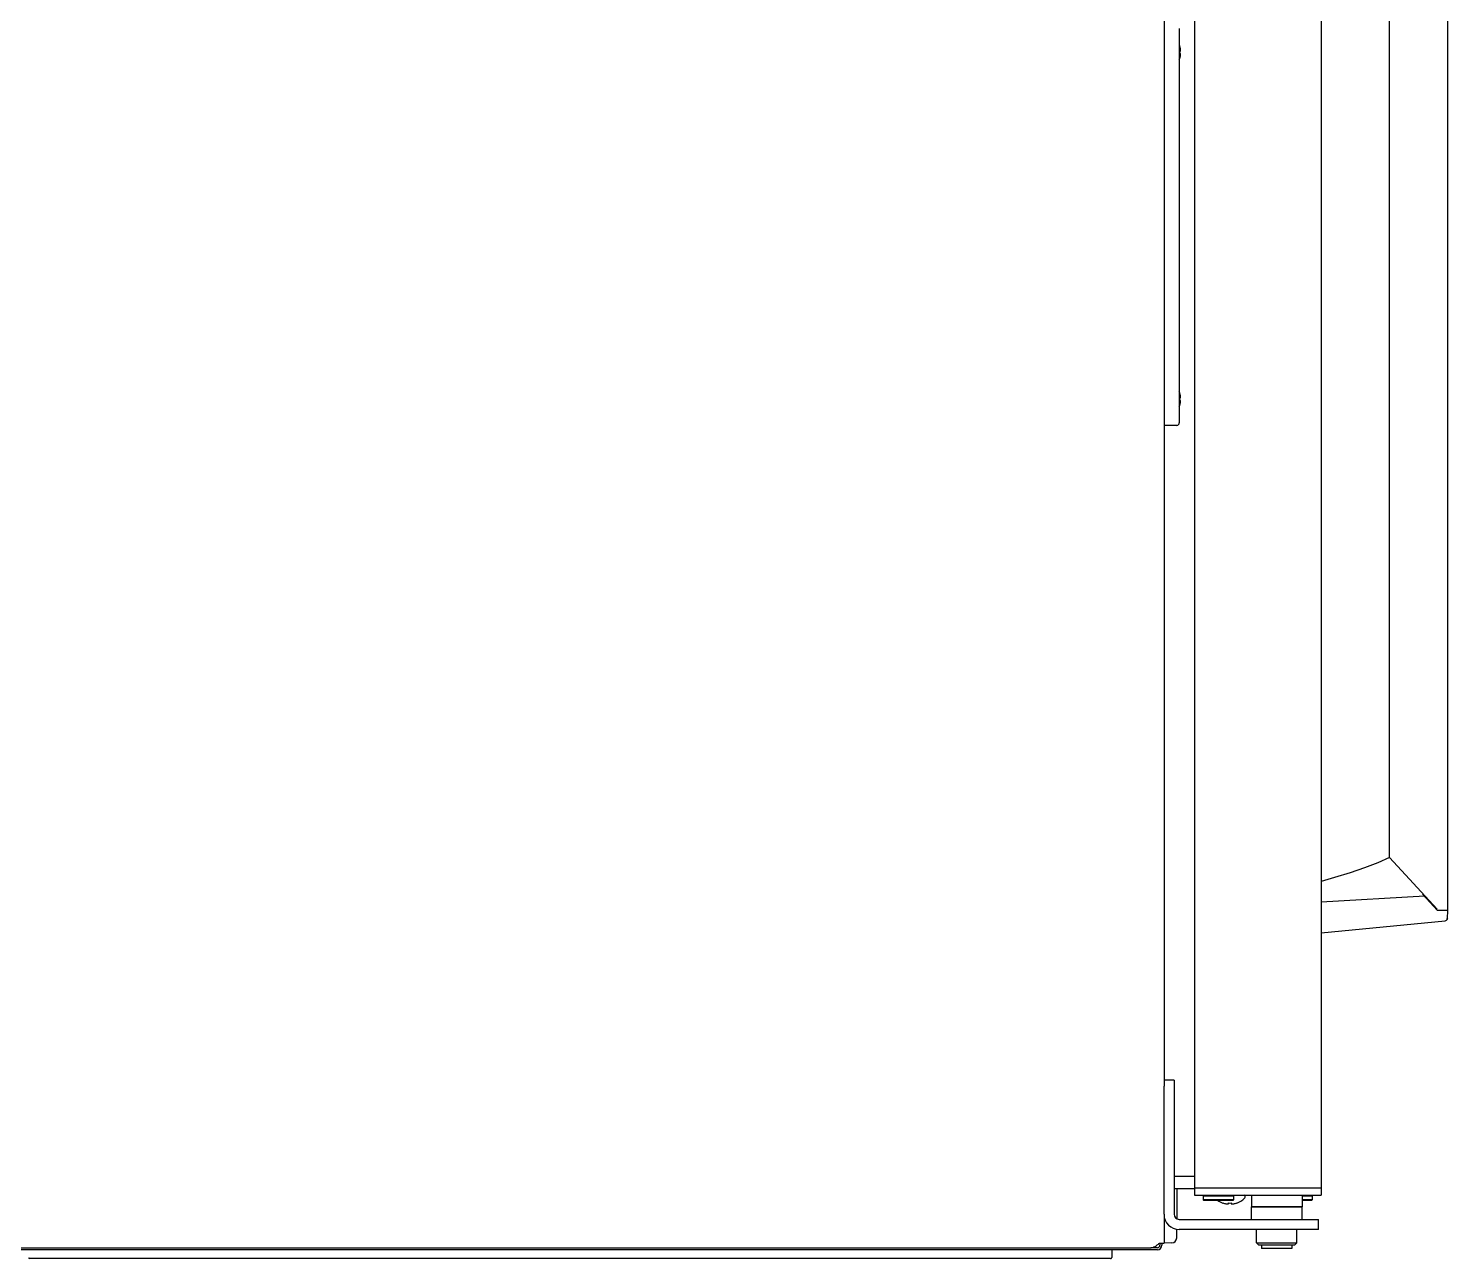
# Model space of a CAD drawing. Header units: millimetres. Extents: x -3169 to 1166, y -4146 to -91.
# Drawn here: x 604 to 1164, y -2392 to -1906 of the extents above; entities that cross this region are included whole.
import ezdxf

# ---------------------------------------------------------------- set-up
doc = ezdxf.new("R2010")
doc.units = ezdxf.units.MM
doc.header["$LTSCALE"] = 23.1
doc.layers.get('0').update_dxf_attribs({"linetype": 'CONTINUOUS'})

msp = doc.modelspace()

# ---------------------------------------------------------------- linework, layer by layer
for p, q in [((1052.18, -1584.96), (1052.18, -2323.38)), ((1064.18, -1603.56), (1064.18, -2363.56)), ((1114.18, -1603.56), (1114.18, -2363.56)), ((1164.18, -1713.06), (1164.18, -2254.06)), ((1141.18, -2233.06), (1141.18, -1734.06)), ((1058.18, -1905.6), (1058.18, -2061.42)), ((1058.38, -1912.56), (1058.4, -1912.56)), ((1058.38, -1914.56), (1058.72, -1914.56)), ((1058.72, -1915.56), (1058.38, -1915.56)), ((1058.4, -1917.56), (1058.38, -1917.56)), ((1058.38, -2049.56), (1058.4, -2049.56)), ((1058.38, -2051.56), (1058.72, -2051.56)), ((1058.72, -2052.56), (1058.38, -2052.56)), ((1058.4, -2054.56), (1058.38, -2054.56)), ((1057.2, -2062.42), (1052.18, -2062.51)), ((1141.18, -2233.06), (1160.06, -2253.58)), ((1154.22, -2247.55), (1160.18, -2254.06)), ((1114.18, -2250.56), (1155.18, -2248.28)), ((1114.18, -2262.81), (1163.17, -2258.16)), ((1164.18, -2254.06), (1160.18, -2254.06)), ((1164.18, -2254.06), (1164.07, -2257.2)), ((1056.18, -2321.06), (1052.18, -2321.06)), ((1052.18, -2374.06), (1052.18, -2323.38)), ((1056.18, -2321.06), (1056.18, -2374.06)), ((1064.18, -2359.06), (1056.18, -2359.06)), ((1064.18, -2364.06), (1056.18, -2364.06)), ((1057.18, -2364.06), (1057.18, -2375.78)), ((1064.18, -2363.56), (1114.18, -2363.56)), ((1064.18, -2363.56), (1114.18, -2363.56)), ((1064.18, -2363.56), (1064.18, -2366.56)), ((1114.18, -2363.56), (1114.18, -2366.56)), ((1064.18, -2366.56), (1114.18, -2366.56)), ((1067.93, -2366.56), (1067.68, -2366.81)), ((1067.68, -2366.81), (1079.68, -2366.81)), ((1067.68, -2366.81), (1067.68, -2368.31)), ((1079.68, -2368.31), (1067.68, -2368.31)), ((1067.93, -2368.56), (1067.68, -2368.31)), ((1079.43, -2368.56), (1067.93, -2368.56)), ((1075.43, -2369.6), (1075.43, -2369.59)), ((1077.68, -2369.9), (1077.68, -2369.59)), ((1078.68, -2369.59), (1078.68, -2369.9)), ((1079.43, -2366.56), (1079.68, -2366.81)), ((1079.43, -2368.56), (1079.68, -2368.31)), ((1079.68, -2366.81), (1079.68, -2368.31)), ((1080.93, -2369.59), (1080.93, -2369.6)), ((1084.18, -2367.35), (1084.18, -2367.06)), ((1086.68, -2366.56), (1086.68, -2371.06)), ((1106.68, -2366.56), (1106.68, -2371.06)), ((1106.68, -2366.81), (1110.68, -2366.81)), ((1110.68, -2368.31), (1106.68, -2368.31)), ((1110.43, -2368.56), (1106.68, -2368.56)), ((1110.43, -2366.56), (1110.68, -2366.81)), ((1110.43, -2368.56), (1110.68, -2368.31)), ((1110.68, -2366.81), (1110.68, -2368.31)), ((1052.18, -2374.06), (1052.18, -2385.46)), ((1058.18, -2376.06), (1113.18, -2376.06)), ((1106.68, -2371.06), (1086.68, -2371.06)), ((1086.68, -2371.06), (1106.68, -2371.06)), ((1086.68, -2376.06), (1086.68, -2371.06)), ((1106.68, -2376.06), (1106.68, -2371.06)), ((1113.18, -2380.06), (1113.18, -2376.06)), ((1052.18, -2380.06), (1052.19, -2380.06)), ((1052.18, -2380.07), (1052.19, -2380.07)), ((1052.19, -2380.06), (1052.19, -2380.07)), ((1057.18, -2383.36), (1057.18, -2379.97)), ((1113.18, -2380.06), (1058.18, -2380.06)), ((1088.68, -2385.26), (1088.68, -2380.06)), ((1104.68, -2385.26), (1104.68, -2380.06)), ((332.45, -2387.26), (1046.92, -2387.26)), ((1049.58, -2387.26), (1046.92, -2387.26)), ((1050.38, -2385.46), (1052.18, -2385.46)), ((1050.58, -2385.46), (1050.58, -2386.26)), ((1051.38, -2385.46), (1051.38, -2386.26)), ((1055.25, -2385.35), (1052.18, -2385.46)), ((1088.68, -2385.26), (1104.68, -2385.26)), ((1088.68, -2385.26), (1089.48, -2386.06)), ((1089.48, -2386.06), (1103.88, -2386.06)), ((1090.68, -2386.06), (1090.68, -2387.56)), ((1102.68, -2387.56), (1090.68, -2387.56)), ((1102.68, -2386.06), (1102.68, -2387.56)), ((1104.68, -2385.26), (1103.88, -2386.06)), ((1049.58, -2388.06), (328.78, -2388.06)), ((1031.08, -2391.56), (604.19, -2391.56)), ((1031.63, -2388.06), (1031.58, -2391.07))]:
    msp.add_line(p, q)
msp.add_lwpolyline([(1141.18, -2233.06), (1136.68, -2235.2), (1131.42, -2237.22), (1125.69, -2239.14), (1119.57, -2241.01), (1114.18, -2242.56)])
for centre, radius, start, end in [((1051.78, -1914.86), 7, 19.1821, 23.8118), ((1051.76, -1914.87), 7.01, 17.6938, 19.259), ((1051.22, -1915.06), 7.17, 359.9987, 3.9948), ((1051.22, -1915.06), 7.17, 356.0052, 0.0013), ((1051.76, -1914.87), 7.01, 16.1353, 17.6937), ((1051.75, -1914.88), 7.02, 15.8052, 16.1354), ((1051.75, -1914.88), 7.02, 14.5772, 15.805), ((1051.74, -1914.88), 7.03, 13.995, 14.5772), ((1051.74, -1914.88), 7.04, 13.0136, 13.995), ((1051.74, -1915.24), 7.04, 346.005, 346.9864), ((1051.73, -1914.88), 7.04, 12.2749, 13.0136), ((1051.73, -1915.24), 7.04, 346.9864, 347.7251), ((1051.72, -1914.88), 7.05, 11.441, 12.2749), ((1051.72, -1915.24), 7.05, 347.7251, 348.559), ((1051.7, -1914.89), 7.07, 10.5824, 11.4409), ((1051.7, -1915.24), 7.07, 348.5591, 349.4176), ((1051.69, -1914.89), 7.09, 9.8655, 10.5825), ((1051.69, -1915.23), 7.09, 349.4175, 350.1345), ((1051.66, -1914.89), 7.11, 8.8472, 9.8652), ((1051.66, -1915.23), 7.11, 350.1348, 351.1528), ((1051.64, -1914.9), 7.14, 8.297, 8.8475), ((1051.64, -1915.22), 7.14, 351.1525, 351.703), ((1051.58, -1914.91), 7.19, 6.7465, 8.2954), ((1051.58, -1915.22), 7.19, 351.7046, 353.2535), ((1054.53, -1914.31), 4.2, 1.7122, 3.3826), ((1054.53, -1914.31), 4.2, 356.6176, 358.3316), ((1054.53, -1915.81), 4.2, 1.6684, 3.3824), ((1054.53, -1915.81), 4.2, 356.6174, 358.2878), ((1054.47, -1914.31), 4.26, 0.8516, 1.715), ((1054.45, -1914.31), 4.28, 0.0283, 0.8516), ((1054.46, -1914.31), 4.27, 358.8899, 0.0292), ((1054.48, -1914.31), 4.25, 358.3284, 358.8894), ((1054.48, -1915.81), 4.25, 1.1106, 1.6716), ((1054.46, -1915.81), 4.27, 359.9709, 1.1101), ((1054.45, -1915.81), 4.28, 359.1483, 359.9718), ((1054.47, -1915.81), 4.26, 358.2851, 359.1483), ((1051.78, -1915.26), 7, 336.1882, 340.8179), ((1051.76, -1915.25), 7.01, 340.741, 342.3062), ((1051.76, -1915.25), 7.01, 342.3063, 343.8647), ((1051.75, -1915.25), 7.02, 343.8646, 344.1948), ((1051.75, -1915.25), 7.02, 344.195, 345.4228), ((1051.74, -1915.24), 7.03, 345.4228, 346.005), ((1051.78, -2051.86), 7, 19.1821, 23.8118), ((1051.76, -2051.87), 7.01, 17.6938, 19.259), ((1051.76, -2051.87), 7.01, 16.1353, 17.6937), ((1051.75, -2051.88), 7.02, 15.8052, 16.1354), ((1051.75, -2051.88), 7.02, 14.5772, 15.805), ((1051.74, -2051.88), 7.03, 13.995, 14.5772), ((1051.74, -2051.88), 7.04, 13.0136, 13.995), ((1051.73, -2051.88), 7.04, 12.2749, 13.0136), ((1051.72, -2051.88), 7.05, 11.441, 12.2749), ((1051.7, -2051.89), 7.07, 10.5824, 11.4409), ((1051.69, -2051.89), 7.09, 9.8655, 10.5825), ((1051.66, -2051.89), 7.11, 8.8472, 9.8652), ((1051.64, -2051.9), 7.14, 8.297, 8.8475), ((1051.58, -2051.91), 7.19, 6.7465, 8.2954), ((1054.53, -2051.31), 4.2, 1.7122, 3.3826), ((1054.47, -2051.31), 4.26, 0.8516, 1.715), ((1054.45, -2051.31), 4.28, 0.0283, 0.8516), ((1054.46, -2051.31), 4.27, 358.8899, 0.0292), ((1054.48, -2051.31), 4.25, 358.3284, 358.8894), ((1051.78, -2052.26), 7, 336.1882, 340.8179), ((1051.22, -2052.06), 7.17, 359.9987, 3.9948), ((1051.22, -2052.06), 7.17, 356.0052, 0.0013), ((1051.76, -2052.25), 7.01, 340.741, 342.3062), ((1051.76, -2052.25), 7.01, 342.3063, 343.8647), ((1051.75, -2052.25), 7.02, 343.8646, 344.1948), ((1051.75, -2052.25), 7.02, 344.195, 345.4228), ((1051.74, -2052.24), 7.03, 345.4228, 346.005), ((1051.74, -2052.24), 7.04, 346.005, 346.9864), ((1051.73, -2052.24), 7.04, 346.9864, 347.7251), ((1051.72, -2052.24), 7.05, 347.7251, 348.559), ((1051.7, -2052.24), 7.07, 348.5591, 349.4176), ((1051.69, -2052.23), 7.09, 349.4175, 350.1345), ((1051.66, -2052.23), 7.11, 350.1348, 351.1528), ((1051.64, -2052.22), 7.14, 351.1525, 351.703), ((1051.58, -2052.22), 7.19, 351.7046, 353.2535), ((1054.53, -2051.31), 4.2, 356.6176, 358.3316), ((1054.53, -2052.81), 4.2, 1.6684, 3.3824), ((1054.53, -2052.81), 4.2, 356.6174, 358.2878), ((1054.48, -2052.81), 4.25, 1.1106, 1.6716), ((1054.46, -2052.81), 4.27, 359.9709, 1.1101), ((1054.45, -2052.81), 4.28, 359.1483, 359.9718), ((1054.47, -2052.81), 4.26, 358.2851, 359.1483), ((1057.18, -2061.42), 1, 271, 0), ((1163.07, -2257.16), 1, 275.4268, 358), ((1078.18, -2361.61), 8.45, 235.558, 251.0075), ((1078.18, -2361.61), 8.44, 250.9729, 259.3378), ((1077.16, -2365.74), 4.2, 262.7077, 264.735), ((1077.15, -2365.75), 4.18, 264.7355, 266.6115), ((1077.15, -2365.76), 4.17, 266.6121, 267.1615), ((1077.15, -2365.77), 4.17, 267.1614, 268.4005), ((1077.15, -2365.77), 4.16, 268.4006, 269.1789), ((1077.15, -2365.77), 4.16, 269.1789, 270.1748), ((1077.15, -2365.77), 4.16, 270.1748, 271.1777), ((1077.15, -2365.77), 4.16, 271.1777, 271.9587), ((1077.15, -2365.77), 4.17, 271.9588, 272.8229), ((1077.15, -2365.76), 4.17, 272.823, 273.7405), ((1077.15, -2365.76), 4.18, 273.7406, 274.612), ((1077.15, -2365.75), 4.19, 274.6121, 275.5173), ((1077.15, -2365.73), 4.2, 275.518, 277.2922), ((1078.18, -2361.61), 7.99, 266.4122, 273.5878), ((1079.22, -2365.73), 4.2, 262.7078, 264.482), ((1079.22, -2365.75), 4.19, 264.4827, 265.3879), ((1079.21, -2365.76), 4.18, 265.388, 266.2594), ((1079.21, -2365.76), 4.17, 266.2595, 267.177), ((1079.21, -2365.77), 4.17, 267.1771, 268.0412), ((1079.21, -2365.77), 4.16, 268.0413, 268.8223), ((1079.21, -2365.77), 4.16, 268.8223, 269.8252), ((1079.21, -2365.77), 4.16, 269.8252, 270.8211), ((1079.21, -2365.77), 4.16, 270.8211, 271.5994), ((1079.21, -2365.77), 4.17, 271.5995, 272.8386), ((1079.21, -2365.76), 4.17, 272.8385, 273.3879), ((1079.21, -2365.75), 4.18, 273.3885, 275.2645), ((1079.21, -2365.74), 4.2, 275.265, 277.2923), ((1078.18, -2361.61), 8.44, 280.6622, 289.0271), ((1078.18, -2361.61), 8.45, 288.9925, 313.7747), ((1083.68, -2367.06), 0.5, 0, 90), ((1083.68, -2367.35), 0.5, 313.7747, 0), ((1058.18, -2374.06), 6, 180, 270), ((1058.18, -2374.06), 2, 180, 270), ((1049.58, -2386.26), 1.8, 270, 0), ((1049.58, -2386.26), 1, 270, 0), ((1055.18, -2383.36), 2, 272, 0), ((604.19, -2391.06), 0.5, 181, 270), ((1031.03, -2391.06), 0.5, 270, 328.6666), ((1031.08, -2391.06), 0.5, 270, 359)]:
    msp.add_arc(centre, radius, start, end)
msp.add_open_spline([(1164.08, -2257.13), (1164.07, -2257.29), (1164.03, -2257.45), (1163.95, -2257.59)], degree=3)
msp.add_open_spline([(1046.92, -2387.26), (1047.06, -2387.26), (1047.36, -2387.24), (1047.79, -2387.13), (1048.23, -2386.96), (1048.82, -2386.65), (1049.54, -2386.15), (1050.1, -2385.69), (1050.38, -2385.46)], degree=3, knots=[0, 0, 0, 0, 0.109095, 0.220846, 0.337344, 0.459765, 0.722091, 1, 1, 1, 1])

doc.saveas('drawing.dxf')
